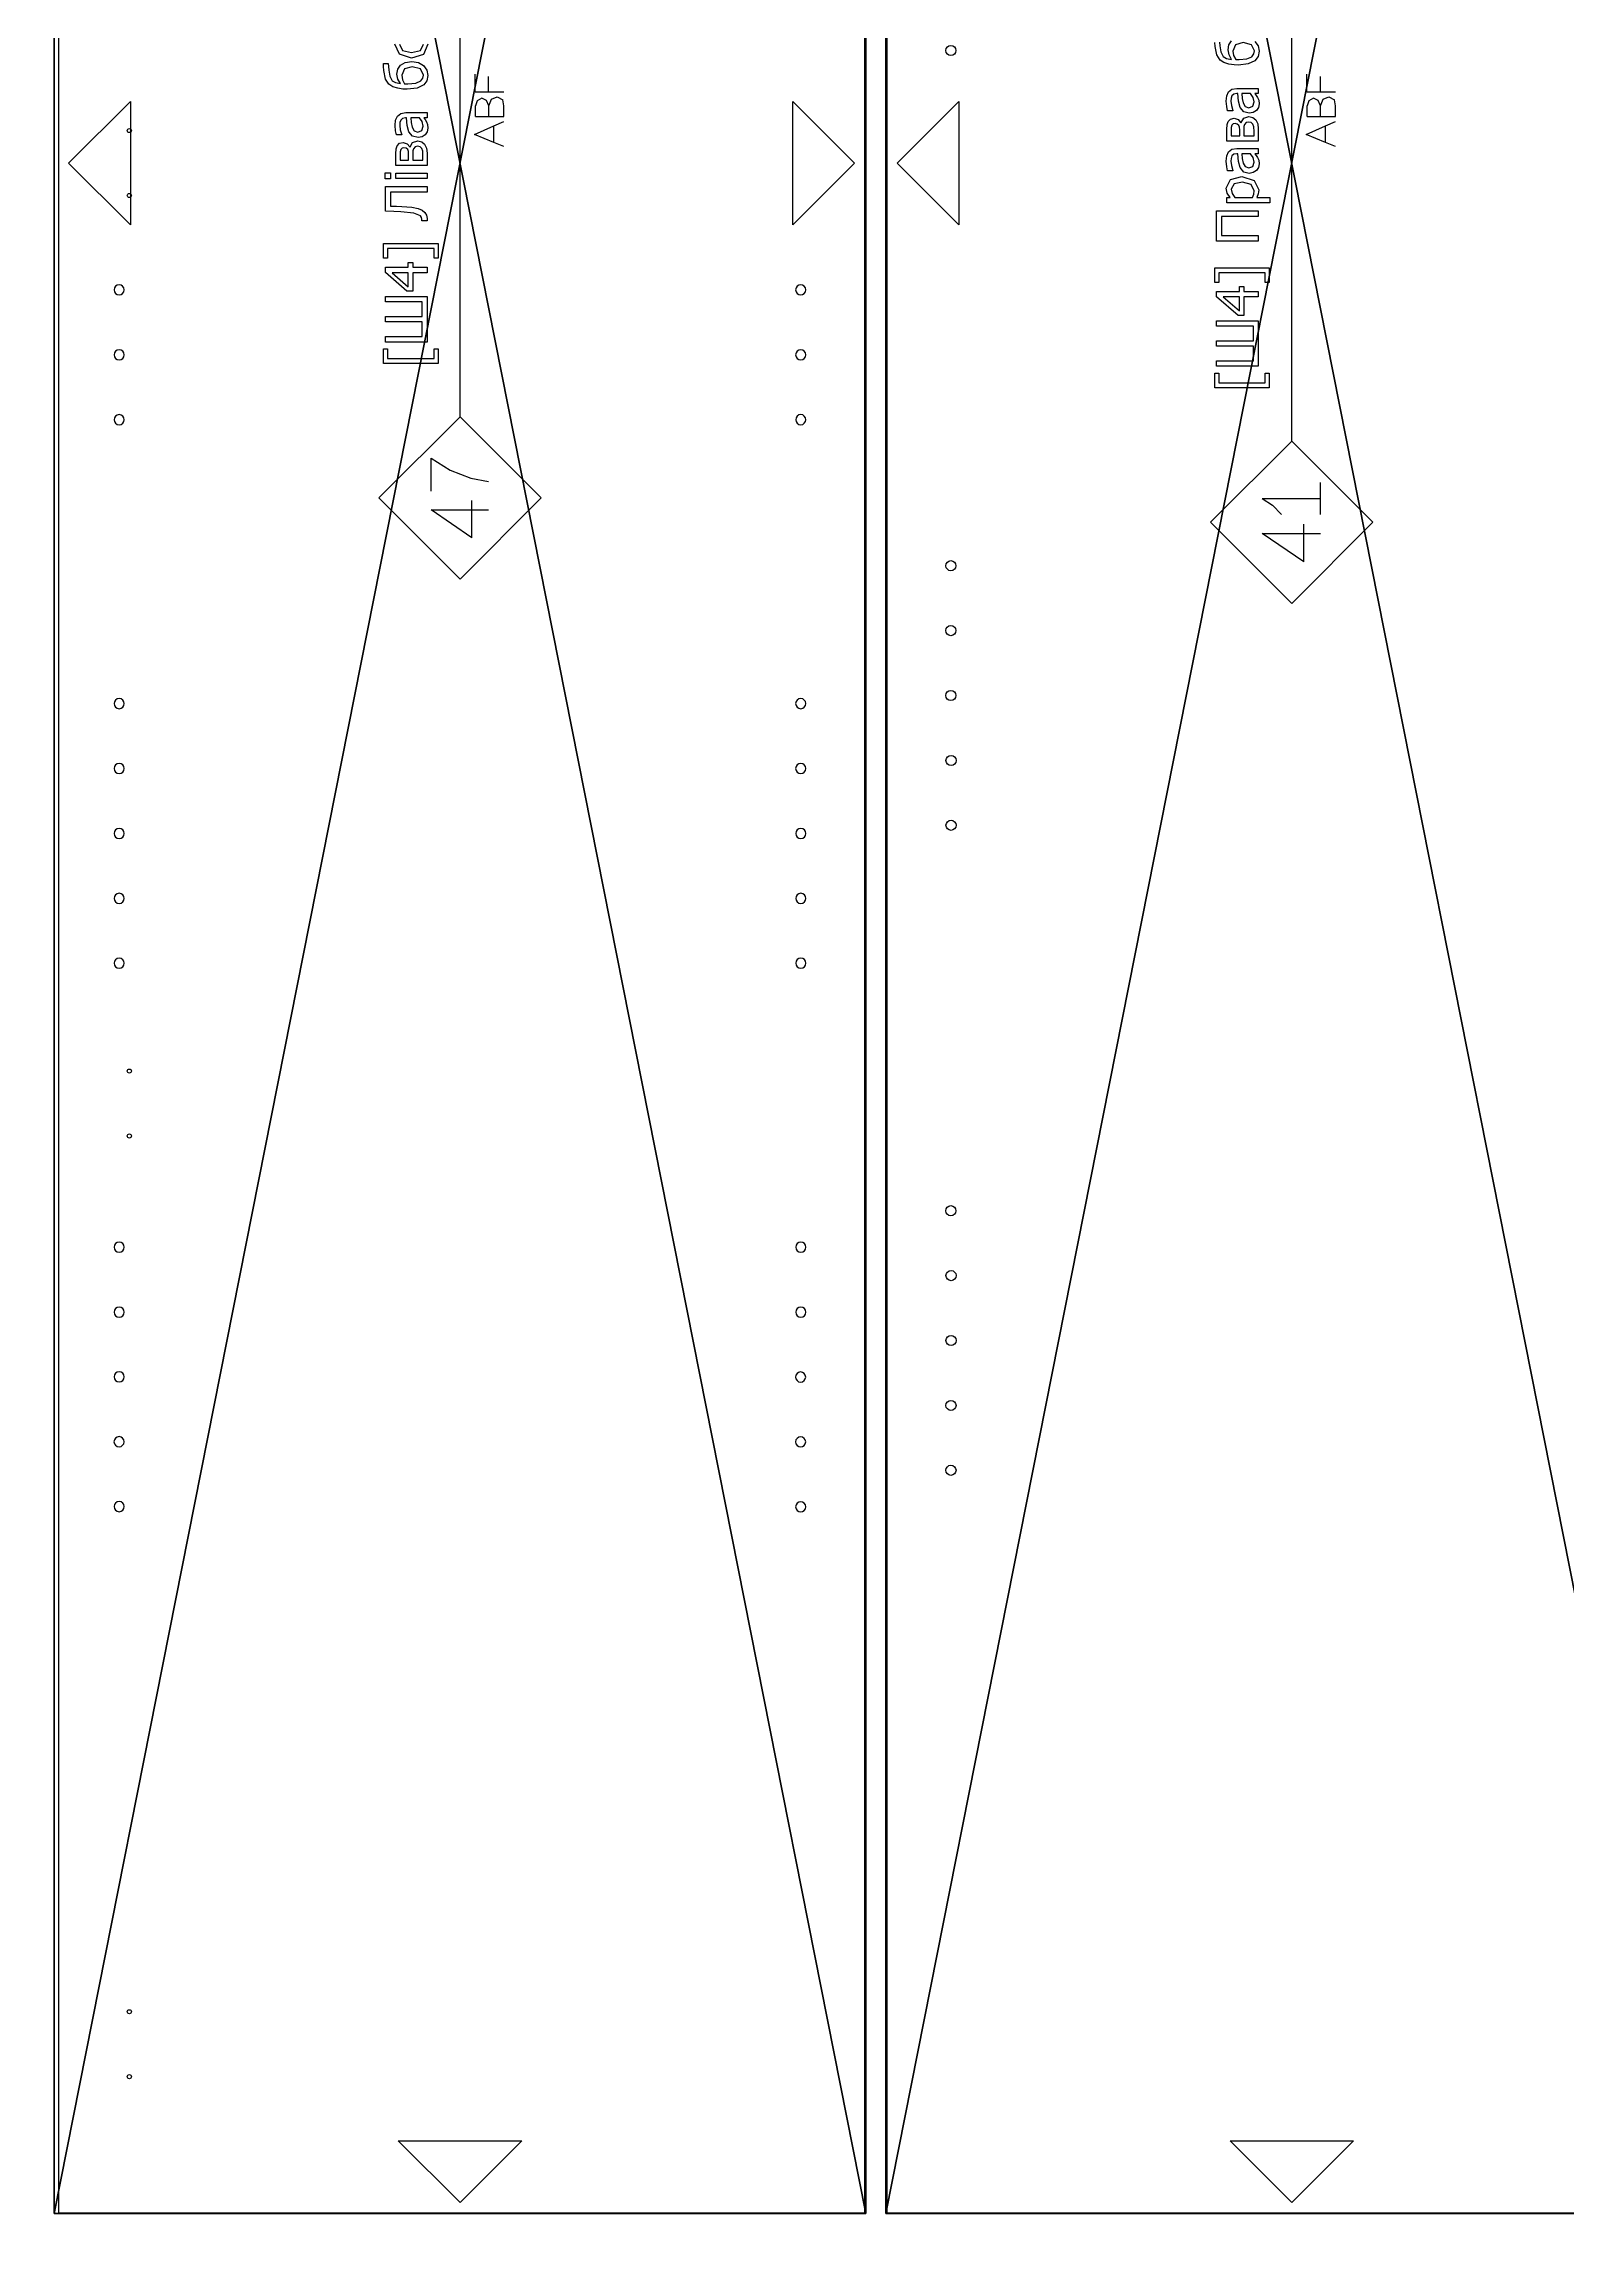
# Model space of a CAD drawing. Header units: millimetres. Extents: x -70178 to 17, y -3145 to 2055.
# Drawn here: x -19845 to -19094, y -19 to 1070 of the extents above; entities that cross this region are included whole.
import ezdxf

# ---------------------------------------------------------------- set-up
doc = ezdxf.new("R2010")
doc.units = ezdxf.units.MM
doc.header["$LTSCALE"] = 25.4
doc.layers.get('0').update_dxf_attribs({"true_color": 0xffffff})
for name, color, linetype, true_color in [('ABF_cuttingLines', 34, 'Continuous', 0xaa4400), ('ABF_D5.0_DEPTH8', 252, 'Continuous', 0x777799), ('ABF_edgeBanding', 32, 'Continuous', 0xcc6600), ('ABF_Label', 253, 'Continuous', 0x9999cc), ('DEPTH3.0-ARTICLE46331', 134, 'Continuous', 0x009987)]:
    doc.layers.add(name, color=color, linetype=linetype, true_color=true_color)

# ---------------------------------------------------------------- blocks, each defined once
blk = doc.blocks.new('Group#627')
at = {"layer": 'ABF_D5.0_DEPTH8', "color": 0, "extrusion": (1, 1.48988e-08, 2.29886e-14)}
blk.add_circle((2.5, 2.5, 0), 2.5, dxfattribs=at)
blk = doc.blocks.new('Group#638')
at = {"layer": 'ABF_D5.0_DEPTH8', "color": 0, "extrusion": (1, 1.48988e-08, 2.29886e-14)}
blk.add_circle((2.5, 2.5, 0), 2.5, dxfattribs=at)
blk = doc.blocks.new('Group#633')
at = {"layer": 'ABF_D5.0_DEPTH8', "color": 0, "extrusion": (1, 1.48988e-08, 2.29886e-14)}
blk.add_circle((2.5, 2.5, 0), 2.5, dxfattribs=at)
blk = doc.blocks.new('Group#631')
at = {"layer": 'ABF_D5.0_DEPTH8', "color": 0, "extrusion": (1, 1.48988e-08, 2.29886e-14)}
blk.add_circle((2.5, 2.5, 0), 2.5, dxfattribs=at)
blk = doc.blocks.new('Group#632')
at = {"layer": 'ABF_D5.0_DEPTH8', "color": 0, "extrusion": (1, 1.48988e-08, 2.29886e-14)}
blk.add_circle((2.5, 2.5, 0), 2.5, dxfattribs=at)
blk = doc.blocks.new('Group#596')
at = {"layer": 'ABF_D5.0_DEPTH8', "color": 0, "extrusion": (1, 1.48988e-08, 2.29886e-14)}
blk.add_circle((2.5, 2.5, 0), 2.5, dxfattribs=at)
blk = doc.blocks.new('Group#654')
at = {"layer": 'ABF_D5.0_DEPTH8', "color": 0, "extrusion": (1, 1.48988e-08, 2.29886e-14)}
blk.add_circle((2.5, 2.5, 0), 2.5, dxfattribs=at)
blk = doc.blocks.new('Group#659')
at = {"layer": 'ABF_D5.0_DEPTH8', "color": 0, "extrusion": (1, 1.48988e-08, 2.29886e-14)}
blk.add_circle((2.5, 2.5, 0), 2.5, dxfattribs=at)
blk = doc.blocks.new('Group#657')
at = {"layer": 'ABF_D5.0_DEPTH8', "color": 0, "extrusion": (1, 1.48988e-08, 2.29886e-14)}
blk.add_circle((2.5, 2.5, 0), 2.5, dxfattribs=at)
blk = doc.blocks.new('Group#664')
at = {"layer": 'ABF_D5.0_DEPTH8', "color": 0, "extrusion": (1, 1.48988e-08, 2.29886e-14)}
blk.add_circle((2.5, 2.5, 0), 2.5, dxfattribs=at)
blk = doc.blocks.new('Group#663')
at = {"layer": 'ABF_D5.0_DEPTH8', "color": 0, "extrusion": (1, 1.48988e-08, 2.29886e-14)}
blk.add_circle((2.5, 2.5, 0), 2.5, dxfattribs=at)
blk = doc.blocks.new('Group1364#1')
at = {"layer": 'ABF_Label', "color": 0}
for p, q in [((-70.36, 7.03), (-70.36, 24.09)), ((-70.36, 24.09), (-65.81, 24.09)), ((-65.81, 22.84), (-68.83, 22.84)), ((-68.83, 22.84), (-68.83, 8.29)), ((-65.81, 24.09), (-65.81, 22.84)), ((-63.63, 10.47), (-63.63, 23.51)), ((-63.63, 23.51), (-61.89, 23.51)), ((-61.89, 23.51), (-61.89, 11.97)), ((-57.36, 11.97), (-57.36, 23.51)), ((-57.36, 23.51), (-55.62, 23.51)), ((-55.62, 23.51), (-55.62, 11.97)), ((-51.08, 11.97), (-51.08, 23.51)), ((-51.08, 23.51), (-49.35, 23.51)), ((-49.35, 23.51), (-49.35, 10.47)), ((-47.68, 16.79), (-41.84, 23.51)), ((-41.91, 21.45), (-46.31, 16.35)), ((-41.91, 16.35), (-41.91, 21.45)), ((-41.84, 23.51), (-40.23, 23.51)), ((-40.23, 23.51), (-40.23, 16.35)), ((-37.38, 22.84), (-37.38, 24.09)), ((-37.38, 24.09), (-32.82, 24.09)), ((-34.36, 22.84), (-37.38, 22.84)), ((-34.36, 8.29), (-34.36, 22.84)), ((-32.82, 24.09), (-32.82, 7.03)), ((-24.44, 10.47), (-24.44, 23.51)), ((-24.44, 23.51), (-14.97, 23.51)), ((-16.71, 21.97), (-22.71, 21.97)), ((-22.71, 21.97), (-22.71, 10.47)), ((-16.71, 10.47), (-16.71, 21.97)), ((-14.97, 23.51), (-14.97, 10.47)), ((31, 19.65), (31.47, 21.21)), ((31.47, 21.21), (32.25, 22.43)), ((32.25, 22.43), (33.88, 23.46)), ((33.36, 21.44), (32.77, 20.36)), ((34.81, 22.19), (33.36, 21.44)), ((33.88, 23.46), (36.54, 24)), ((36.66, 22.5), (34.81, 22.19)), ((36.54, 24), (37.79, 24.1)), ((37.84, 22.59), (36.66, 22.5)), ((-47.68, 14.95), (-47.68, 16.79)), ((-41.91, 14.95), (-47.68, 14.95)), ((-46.31, 16.35), (-41.91, 16.35)), ((-41.91, 10.47), (-41.91, 14.95)), ((-40.23, 16.35), (-38.68, 16.35)), ((-38.68, 14.95), (-40.23, 14.95)), ((-40.23, 14.95), (-40.23, 10.47)), ((-38.68, 16.35), (-38.68, 14.95)), ((-12.46, 6.86), (-12.46, 20.25)), ((-12.46, 20.25), (-10.81, 20.25)), ((-10.81, 20.25), (-10.81, 19.23)), ((-10.81, 19.23), (-9.45, 20.15)), ((-9.57, 18.64), (-10.81, 17.84)), ((-10.81, 17.84), (-10.81, 12.3)), ((-8.22, 18.95), (-9.57, 18.64)), ((-9.45, 20.15), (-7.82, 20.52)), ((-6.49, 18.03), (-8.22, 18.95)), ((-7.82, 20.52), (-5.19, 19.19)), ((-6.66, 12.69), (-5.95, 15.43)), ((-5.95, 15.43), (-6.49, 18.03)), ((-4.25, 15.62), (-5.42, 11.72)), ((-5.19, 19.19), (-4.25, 15.62)), ((-3.23, 13.3), (-2.8, 15.03)), ((-2.8, 15.03), (-1.44, 16.17)), ((-2.43, 20.04), (-1.13, 20.33)), ((-2.43, 18.37), (-2.43, 20.04)), ((-2.33, 18.37), (-2.43, 18.37)), ((-0.79, 18.86), (-2.33, 18.37)), ((-1.1, 14.57), (-1.53, 13.41)), ((-1.44, 16.17), (0.5, 16.69)), ((-1.13, 20.33), (0.56, 20.49)), ((-0.01, 15.19), (-1.1, 14.57)), ((0.55, 19.03), (-0.79, 18.86)), ((1.44, 15.45), (-0.01, 15.19)), ((0.5, 16.69), (2.92, 16.9)), ((1.48, 18.97), (0.55, 19.03)), ((0.56, 20.49), (2.26, 20.33)), ((2.92, 15.59), (1.44, 15.45)), ((2.26, 18.7), (1.48, 18.97)), ((2.26, 20.33), (3.5, 19.76)), ((2.75, 18.15), (2.26, 18.7)), ((2.92, 17.22), (2.75, 18.15)), ((2.92, 16.9), (2.92, 17.22)), ((2.92, 12.88), (2.92, 15.59)), ((3.5, 19.76), (4.3, 18.72)), ((4.3, 18.72), (4.56, 17.16)), ((4.56, 17.16), (4.56, 10.47)), ((6.87, 10.47), (6.87, 20.25)), ((6.87, 20.25), (10.46, 20.25)), ((10.07, 18.94), (8.5, 18.94)), ((8.5, 18.94), (8.5, 16.26)), ((8.5, 16.26), (10.39, 16.26)), ((10.44, 14.98), (8.5, 14.98)), ((8.5, 14.98), (8.5, 11.78)), ((11.15, 18.91), (10.07, 18.94)), ((10.39, 16.26), (11.25, 16.31)), ((11.41, 14.94), (10.44, 14.98)), ((10.46, 20.25), (12.04, 20.18)), ((11.85, 18.71), (11.15, 18.91)), ((11.25, 16.31), (11.81, 16.55)), ((12.07, 14.76), (11.41, 14.94)), ((11.81, 16.55), (12.22, 17.03)), ((12.24, 18.32), (11.85, 18.71)), ((12.04, 20.18), (13.03, 19.85)), ((12.7, 14.22), (12.07, 14.76)), ((12.22, 17.03), (12.35, 17.74)), ((12.35, 17.74), (12.24, 18.32)), ((13.65, 16.74), (12.63, 15.88)), ((12.63, 15.88), (12.67, 15.82)), ((12.67, 15.82), (14.01, 15)), ((12.84, 13.42), (12.7, 14.22)), ((13.03, 19.85), (13.79, 19.1)), ((14.04, 18), (13.65, 16.74)), ((13.79, 19.1), (14.04, 18)), ((14.01, 15), (14.54, 13.43)), ((15.59, 13.3), (16.02, 15.03)), ((16.02, 15.03), (17.38, 16.17)), ((16.39, 20.04), (17.7, 20.33)), ((16.39, 18.37), (16.39, 20.04)), ((16.49, 18.37), (16.39, 18.37)), ((18.03, 18.86), (16.49, 18.37)), ((17.72, 14.57), (17.29, 13.41)), ((17.38, 16.17), (19.33, 16.69)), ((17.7, 20.33), (19.38, 20.49)), ((18.81, 15.19), (17.72, 14.57)), ((19.37, 19.03), (18.03, 18.86)), ((20.26, 15.45), (18.81, 15.19)), ((19.33, 16.69), (21.74, 16.9)), ((20.31, 18.97), (19.37, 19.03)), ((19.38, 20.49), (21.08, 20.33)), ((21.74, 15.59), (20.26, 15.45)), ((21.08, 18.7), (20.31, 18.97)), ((21.08, 20.33), (22.32, 19.76)), ((21.57, 18.15), (21.08, 18.7)), ((21.74, 17.22), (21.57, 18.15)), ((21.74, 16.9), (21.74, 17.22)), ((21.74, 12.88), (21.74, 15.59)), ((22.32, 19.76), (23.12, 18.72)), ((23.12, 18.72), (23.38, 17.16)), ((23.38, 17.16), (23.38, 10.47)), ((30.69, 16.69), (30.75, 18.02)), ((31.03, 13.58), (30.69, 16.69)), ((30.75, 18.02), (31, 19.65)), ((32.4, 17.01), (32.39, 16.47)), ((32.39, 16.47), (32.63, 13.99)), ((32.44, 17.53), (32.4, 17.01)), ((33.69, 18.17), (32.44, 17.53)), ((32.77, 20.36), (32.46, 18.8)), ((32.46, 18.8), (33.85, 19.59)), ((32.63, 13.99), (33.31, 12.49)), ((35.07, 18.4), (33.69, 18.17)), ((33.85, 19.59), (35.45, 19.91)), ((37.06, 17.57), (35.07, 18.4)), ((35.45, 19.91), (36.97, 19.64)), ((36.97, 19.64), (38.24, 18.8)), ((37.76, 15.18), (37.06, 17.57)), ((37.06, 12.58), (37.76, 15.18)), ((-124.9, -3.77), (-115.99, 9.2)), ((-115.99, 9.2), (-115.99, -3.77)), ((-105.04, 9.2), (-107.16, 6)), ((-105.04, 9.2), (-105.04, -9.05)), ((-65.81, 7.03), (-70.36, 7.03)), ((-68.83, 8.29), (-65.81, 8.29)), ((-65.81, 8.29), (-65.81, 7.03)), ((-49.35, 10.47), (-63.63, 10.47)), ((-61.89, 11.97), (-57.36, 11.97)), ((-55.62, 11.97), (-51.08, 11.97)), ((-40.23, 10.47), (-41.91, 10.47)), ((-37.38, 7.03), (-37.38, 8.29)), ((-37.38, 8.29), (-34.36, 8.29)), ((-32.82, 7.03), (-37.38, 7.03)), ((-22.71, 10.47), (-24.44, 10.47)), ((-14.97, 10.47), (-16.71, 10.47)), ((-10.81, 12.3), (-9.7, 11.87)), ((-9.67, 10.44), (-10.81, 10.96)), ((-10.81, 10.96), (-10.81, 6.86)), ((-9.7, 11.87), (-8.65, 11.75)), ((-8.38, 10.27), (-9.67, 10.44)), ((-8.65, 11.75), (-6.66, 12.69)), ((-5.42, 11.72), (-8.38, 10.27)), ((-2.99, 12.06), (-3.23, 13.3)), ((-2.36, 11.06), (-2.99, 12.06)), ((-1.41, 10.42), (-2.36, 11.06)), ((-1.53, 13.41), (-1.06, 12.14)), ((-0.26, 10.2), (-1.41, 10.42)), ((-1.06, 12.14), (0.33, 11.71)), ((0.88, 10.32), (-0.26, 10.2)), ((0.33, 11.71), (1.74, 12.05)), ((1.73, 10.67), (0.88, 10.32)), ((2.38, 11.09), (1.73, 10.67)), ((1.74, 12.05), (2.92, 12.88)), ((2.92, 11.51), (2.38, 11.09)), ((2.92, 10.47), (2.92, 11.51)), ((4.56, 10.47), (2.92, 10.47)), ((10.72, 10.47), (6.87, 10.47)), ((8.5, 11.78), (9.93, 11.78)), ((9.93, 11.78), (11.3, 11.85)), ((12.28, 10.63), (10.72, 10.47)), ((11.3, 11.85), (12.14, 12.13)), ((12.14, 12.13), (12.68, 12.66)), ((13.53, 11.25), (12.28, 10.63)), ((12.68, 12.66), (12.84, 13.42)), ((14.27, 12.17), (13.53, 11.25)), ((14.54, 13.43), (14.27, 12.17)), ((15.83, 12.06), (15.59, 13.3)), ((16.46, 11.06), (15.83, 12.06)), ((17.42, 10.42), (16.46, 11.06)), ((17.29, 13.41), (17.77, 12.14)), ((18.56, 10.2), (17.42, 10.42)), ((17.77, 12.14), (19.15, 11.71)), ((19.71, 10.32), (18.56, 10.2)), ((19.15, 11.71), (20.56, 12.05)), ((20.55, 10.67), (19.71, 10.32)), ((21.2, 11.09), (20.55, 10.67)), ((20.56, 12.05), (21.74, 12.88)), ((21.74, 11.51), (21.2, 11.09)), ((21.74, 10.47), (21.74, 11.51)), ((23.38, 10.47), (21.74, 10.47)), ((32.04, 11.5), (31.03, 13.58)), ((33.35, 10.51), (32.04, 11.5)), ((33.31, 12.49), (34.15, 11.81)), ((35.04, 10.2), (33.35, 10.51)), ((34.15, 11.81), (35.1, 11.62)), ((36.71, 10.54), (35.04, 10.2)), ((35.1, 11.62), (37.06, 12.58)), ((38.1, 11.57), (36.71, 10.54)), ((-107.16, 6), (-110.05, 3.2)), ((-87.06, 0), (120.08, 0)), ((-10.81, 6.86), (-12.46, 6.86)), ((-124.9, -3.77), (-115.99, -3.77)), ((-115.99, -3.77), (-113.06, -3.77)), ((-115.99, -3.77), (-115.99, -9.05)), ((6.49, -10.57), (8.95, -4.58)), ((8.95, -4.58), (11.61, -10.57)), ((14.53, -4.88), (17.96, -4.88)), ((14.53, -4.88), (14.53, -8.98)), ((19.51, -5.38), (17.96, -4.88)), ((20.29, -6.84), (19.51, -5.38)), ((19.55, -8.25), (20.29, -6.84)), ((22.27, -4.79), (22.27, -8.97)), ((22.27, -4.79), (27.81, -4.79)), ((-110.05, -9.05), (-105.04, -9.05)), ((-105.04, -9.05), (-100.01, -9.05)), ((5.21, -13.72), (6.49, -10.57)), ((6.49, -10.57), (11.61, -10.57)), ((11.61, -10.57), (13.01, -13.72)), ((14.53, -8.98), (14.53, -13.72)), ((14.53, -8.98), (17.96, -8.98)), ((14.53, -13.72), (17.96, -13.72)), ((17.96, -8.98), (19.55, -8.25)), ((17.96, -8.98), (20.04, -9.9)), ((17.96, -13.72), (19.76, -13.36)), ((20.74, -11.59), (19.76, -13.36)), ((20.04, -9.9), (20.74, -11.59)), ((22.27, -8.97), (27.09, -8.97)), ((22.27, -8.97), (22.27, -13.72))]:
    blk.add_line(p, q, dxfattribs=at)
blk.add_polyline3d([(-87.06, 0, 0), (-112.46, -25.4, 0), (-137.86, 0, 0), (-112.46, 25.4, 0), (-87.06, 0, 0)], close=True, dxfattribs=at)
blk = doc.blocks.new('Group1500#1')
at = {"layer": 'ABF_cuttingLines', "color": 0}
blk.add_polyline3d([(-691.8, 2839.6, 0), (-691.8, 818.4, 0), (-294.2, 818.4, 0), (-294.2, 2839.6, 0), (-691.8, 2839.6, 0)], close=True, dxfattribs=at)
blk = doc.blocks.new('Group1501#1')
at = {"layer": 'ABF_edgeBanding', "color": 0}
for points in [[(-686.7, 1829, 0), (-656.3, 1859.4, 0), (-656.3, 1798.6, 0), (-686.7, 1829, 0)], [(-492.2, 823.5, 0), (-522.6, 853.9, 0), (-461.7, 853.9, 0), (-492.2, 823.5, 0)]]:
    blk.add_polyline3d(points, close=True, dxfattribs=at)
blk = doc.blocks.new('_____#171')
at = {"color": 0}
for p, q in [((-692.2, 818, 18), (-692.2, 2840, 18)), ((-692.2, 818), (-692.2, 2840)), ((-692.2, 818, 18), (-692.2, 2840, 18)), ((-692.2, 818), (-692.2, 2840)), ((-292.2, 818, 18), (-692.2, 818, 18)), ((-292.2, 818), (-692.2, 818)), ((-292.2, 818, 18), (-692.2, 818, 18)), ((-692.2, 818, 18), (-692.2, 818)), ((-292.2, 818), (-692.2, 818)), ((-692.2, 818, 18), (-692.2, 818))]:
    blk.add_line(p, q, dxfattribs=at)
at = {"color": 0, "extrusion": (-0.009842, -0.999952, -9.26983e-13), "zscale": -1, "rotation": 269.9999991284582}
for name, p in [('Group#596', (-681.2, 18, -1875.4)), ('Group#627', (-678.7, 18, -1621.4)), ('Group#638', (-678.4, 18, -1589.4)), ('Group#631', (-678.1, 18, -1557.4)), ('Group#633', (-677.7, 18, -1525.4)), ('Group#632', (-677.4, 18, -1493.4)), ('Group#654', (-675.6, 18, -1303.4)), ('Group#659', (-675.2, 18, -1271.4)), ('Group#664', (-674.9, 18, -1239.4)), ('Group#657', (-674.6, 18, -1207.4)), ('Group#663', (-674.3, 18, -1175.4))]:
    blk.add_blockref(name, p, dxfattribs=at)
at = {"layer": 'ABF_cuttingLines', "color": 0}
blk.add_blockref('Group1500#1', (0, 0, 18), dxfattribs=at)
at = {"layer": 'ABF_edgeBanding', "color": 0}
blk.add_blockref('Group1501#1', (0, 0, 18), dxfattribs=at)
at = {"layer": 'ABF_Label', "color": 0, "xscale": 1.574803149606299, "yscale": 1.574803149606299, "rotation": 90}
blk.add_blockref('Group1364#1', (-492.2, 1829, 18), dxfattribs=at)
at = {"color": 7, "true_color": 0xffffff}
mesh = blk.add_polyface(dxfattribs=at)
corners = [(-292.2, 818, 18), (-692.2, 2840, 18), (-692.2, 818, 18), (-292.2, 2840, 18)]
mesh.append_faces([[corners[k] for k in face] for face in [(0, 1, 2), (1, 0, 3)]], dxfattribs={"vtx0": -1, "color": 7})
at = {"color": 0}
mesh = blk.add_polyface(dxfattribs=at)
corners = [(-292.2, 2840), (-692.2, 818), (-692.2, 2840), (-292.2, 818)]
mesh.append_faces([[corners[k] for k in face] for face in [(0, 1, 2), (1, 0, 3)]], dxfattribs={"vtx0": -1, "color": 0})
mesh = blk.add_polyface(dxfattribs=at)
corners = [(-692.2, 2840, 18), (-692.2, 818), (-692.2, 818, 18), (-692.2, 2840)]
mesh.append_faces([[corners[k] for k in face] for face in [(0, 1, 2), (1, 0, 3)]], dxfattribs={"vtx0": -1, "color": 0})
mesh = blk.add_polyface(dxfattribs=at)
corners = [(-292.2, 818, 18), (-692.2, 818), (-292.2, 818), (-692.2, 818, 18)]
mesh.append_faces([[corners[k] for k in face] for face in [(0, 1, 2), (1, 0, 3)]], dxfattribs={"vtx0": -1, "color": 0})
blk = doc.blocks.new('Group62#1')
at = {"layer": 'DEPTH3.0-ARTICLE46331', "color": 0}
for centre in [(-37, 16), (-37, -16)]:
    blk.add_circle(centre, 1, dxfattribs=at)
blk = doc.blocks.new('Group64#1')
at = {"layer": 'DEPTH3.0-ARTICLE46331', "color": 0}
for centre in [(-37, 16), (-37, -16)]:
    blk.add_circle(centre, 1, dxfattribs=at)
blk = doc.blocks.new('Group66#1')
at = {"layer": 'DEPTH3.0-ARTICLE46331', "color": 0}
for centre in [(-37, 16), (-37, -16)]:
    blk.add_circle(centre, 1, dxfattribs=at)
blk = doc.blocks.new('Group#635')
at = {"layer": 'ABF_D5.0_DEPTH8', "color": 0, "extrusion": (1, 1.48988e-08, 2.29886e-14)}
blk.add_circle((2.5, 2.5, 0), 2.5, dxfattribs=at)
blk = doc.blocks.new('Group#643')
at = {"layer": 'ABF_D5.0_DEPTH8', "color": 0, "extrusion": (1, 1.48988e-08, 2.29886e-14)}
blk.add_circle((2.5, 2.5, 0), 2.5, dxfattribs=at)
blk = doc.blocks.new('Group#642')
at = {"layer": 'ABF_D5.0_DEPTH8', "color": 0, "extrusion": (1, 1.48988e-08, 2.29886e-14)}
blk.add_circle((2.5, 2.5, 0), 2.5, dxfattribs=at)
blk = doc.blocks.new('Group#641')
at = {"layer": 'ABF_D5.0_DEPTH8', "color": 0, "extrusion": (1, 1.48988e-08, 2.29886e-14)}
blk.add_circle((2.5, 2.5, 0), 2.5, dxfattribs=at)
blk = doc.blocks.new('Group#574')
at = {"layer": 'ABF_D5.0_DEPTH8', "color": 0, "extrusion": (1, 1.48988e-08, 2.29886e-14)}
blk.add_circle((2.5, 2.5, 0), 2.5, dxfattribs=at)
blk = doc.blocks.new('Group#577')
at = {"layer": 'ABF_D5.0_DEPTH8', "color": 0, "extrusion": (1, 1.48988e-08, 2.29886e-14)}
blk.add_circle((2.5, 2.5, 0), 2.5, dxfattribs=at)
blk = doc.blocks.new('Group#586')
at = {"layer": 'ABF_D5.0_DEPTH8', "color": 0, "extrusion": (1, 1.48988e-08, 2.29886e-14)}
blk.add_circle((2.5, 2.5, 0), 2.5, dxfattribs=at)
blk = doc.blocks.new('Group#585')
at = {"layer": 'ABF_D5.0_DEPTH8', "color": 0, "extrusion": (1, 1.48988e-08, 2.29886e-14)}
blk.add_circle((2.5, 2.5, 0), 2.5, dxfattribs=at)
blk = doc.blocks.new('Group#591')
at = {"layer": 'ABF_D5.0_DEPTH8', "color": 0, "extrusion": (1, 1.48988e-08, 2.29886e-14)}
blk.add_circle((2.5, 2.5, 0), 2.5, dxfattribs=at)
blk = doc.blocks.new('Group#584')
at = {"layer": 'ABF_D5.0_DEPTH8', "color": 0, "extrusion": (1, 1.48988e-08, 2.29886e-14)}
blk.add_circle((2.5, 2.5, 0), 2.5, dxfattribs=at)
blk = doc.blocks.new('Group#587')
at = {"layer": 'ABF_D5.0_DEPTH8', "color": 0, "extrusion": (1, 1.48988e-08, 2.29886e-14)}
blk.add_circle((2.5, 2.5, 0), 2.5, dxfattribs=at)
blk = doc.blocks.new('Group#588')
at = {"layer": 'ABF_D5.0_DEPTH8', "color": 0, "extrusion": (1, 1.48988e-08, 2.29886e-14)}
blk.add_circle((2.5, 2.5, 0), 2.5, dxfattribs=at)
blk = doc.blocks.new('Group#593')
at = {"layer": 'ABF_D5.0_DEPTH8', "color": 0, "extrusion": (1, 1.48988e-08, 2.29886e-14)}
blk.add_circle((2.5, 2.5, 0), 2.5, dxfattribs=at)
blk = doc.blocks.new('Group#592')
at = {"layer": 'ABF_D5.0_DEPTH8', "color": 0, "extrusion": (1, 1.48988e-08, 2.29886e-14)}
blk.add_circle((2.5, 2.5, 0), 2.5, dxfattribs=at)
blk = doc.blocks.new('Group#589')
at = {"layer": 'ABF_D5.0_DEPTH8', "color": 0, "extrusion": (1, 1.48988e-08, 2.29886e-14)}
blk.add_circle((2.5, 2.5, 0), 2.5, dxfattribs=at)
blk = doc.blocks.new('Group#590')
at = {"layer": 'ABF_D5.0_DEPTH8', "color": 0, "extrusion": (1, 1.48988e-08, 2.29886e-14)}
blk.add_circle((2.5, 2.5, 0), 2.5, dxfattribs=at)
blk = doc.blocks.new('Group#649')
at = {"layer": 'ABF_D5.0_DEPTH8', "color": 0, "extrusion": (1, 1.48988e-08, 2.29886e-14)}
blk.add_circle((2.5, 2.5, 0), 2.5, dxfattribs=at)
blk = doc.blocks.new('Group#650')
at = {"layer": 'ABF_D5.0_DEPTH8', "color": 0, "extrusion": (1, 1.48988e-08, 2.29886e-14)}
blk.add_circle((2.5, 2.5, 0), 2.5, dxfattribs=at)
blk = doc.blocks.new('Group#646')
at = {"layer": 'ABF_D5.0_DEPTH8', "color": 0, "extrusion": (1, 1.48988e-08, 2.29886e-14)}
blk.add_circle((2.5, 2.5, 0), 2.5, dxfattribs=at)
blk = doc.blocks.new('Group#651')
at = {"layer": 'ABF_D5.0_DEPTH8', "color": 0, "extrusion": (1, 1.48988e-08, 2.29886e-14)}
blk.add_circle((2.5, 2.5, 0), 2.5, dxfattribs=at)
blk = doc.blocks.new('Group#644')
at = {"layer": 'ABF_D5.0_DEPTH8', "color": 0, "extrusion": (1, 1.48988e-08, 2.29886e-14)}
blk.add_circle((2.5, 2.5, 0), 2.5, dxfattribs=at)
blk = doc.blocks.new('Group#652')
at = {"layer": 'ABF_D5.0_DEPTH8', "color": 0, "extrusion": (1, 1.48988e-08, 2.29886e-14)}
blk.add_circle((2.5, 2.5, 0), 2.5, dxfattribs=at)
blk = doc.blocks.new('Group#645')
at = {"layer": 'ABF_D5.0_DEPTH8', "color": 0, "extrusion": (1, 1.48988e-08, 2.29886e-14)}
blk.add_circle((2.5, 2.5, 0), 2.5, dxfattribs=at)
blk = doc.blocks.new('Group#653')
at = {"layer": 'ABF_D5.0_DEPTH8', "color": 0, "extrusion": (1, 1.48988e-08, 2.29886e-14)}
blk.add_circle((2.5, 2.5, 0), 2.5, dxfattribs=at)
blk = doc.blocks.new('Group#656')
at = {"layer": 'ABF_D5.0_DEPTH8', "color": 0, "extrusion": (1, 1.48988e-08, 2.29886e-14)}
blk.add_circle((2.5, 2.5, 0), 2.5, dxfattribs=at)
blk = doc.blocks.new('Group#658')
at = {"layer": 'ABF_D5.0_DEPTH8', "color": 0, "extrusion": (1, 1.48988e-08, 2.29886e-14)}
blk.add_circle((2.5, 2.5, 0), 2.5, dxfattribs=at)
blk = doc.blocks.new('Group1382#1')
at = {"layer": 'ABF_Label', "color": 0}
for p, q in [((-62.77, 6.86), (-62.77, 23.92)), ((-62.77, 23.92), (-58.21, 23.92)), ((-58.21, 22.67), (-61.24, 22.67)), ((-61.24, 22.67), (-61.24, 8.11)), ((-58.21, 23.92), (-58.21, 22.67)), ((-56.03, 10.29), (-56.03, 23.33)), ((-56.03, 23.33), (-54.3, 23.33)), ((-54.3, 23.33), (-54.3, 11.8)), ((-49.76, 11.8), (-49.76, 23.33)), ((-49.76, 23.33), (-48.03, 23.33)), ((-48.03, 23.33), (-48.03, 11.8)), ((-43.49, 11.8), (-43.49, 23.33)), ((-43.49, 23.33), (-41.76, 23.33)), ((-41.76, 23.33), (-41.76, 10.29)), ((-40.08, 16.62), (-34.25, 23.33)), ((-34.32, 21.27), (-38.72, 16.18)), ((-34.32, 16.18), (-34.32, 21.27)), ((-34.25, 23.33), (-32.64, 23.33)), ((-32.64, 23.33), (-32.64, 16.18)), ((-29.78, 22.67), (-29.78, 23.92)), ((-29.78, 23.92), (-25.23, 23.92)), ((-26.76, 22.67), (-29.78, 22.67)), ((-26.76, 8.11), (-26.76, 22.67)), ((-25.23, 23.92), (-25.23, 6.86)), ((-15.27, 18.47), (-15.18, 20.74)), ((-15.18, 20.74), (-15.1, 23.33)), ((-15.1, 23.33), (-7.34, 23.33)), ((-13.47, 21.79), (-13.54, 19.86)), ((-9.07, 21.79), (-13.47, 21.79)), ((-9.07, 10.29), (-9.07, 21.79)), ((-7.34, 23.33), (-7.34, 10.29)), ((-4.9, 21.71), (-4.9, 23.42)), ((-4.9, 23.42), (-3.03, 23.42)), ((-3.03, 21.71), (-4.9, 21.71)), ((-3.03, 23.42), (-3.03, 21.71)), ((23.41, 19.47), (23.88, 21.03)), ((23.88, 21.03), (24.66, 22.26)), ((24.66, 22.26), (26.28, 23.29)), ((25.76, 21.27), (25.18, 20.19)), ((27.22, 22.01), (25.76, 21.27)), ((26.28, 23.29), (28.94, 23.82)), ((29.07, 22.33), (27.22, 22.01)), ((28.94, 23.82), (30.2, 23.92)), ((30.25, 22.42), (29.07, 22.33)), ((30.2, 23.92), (31.22, 24)), ((31.22, 22.48), (30.25, 22.42)), ((31.22, 24), (31.22, 22.48)), ((-40.08, 14.78), (-40.08, 16.62)), ((-34.32, 14.78), (-40.08, 14.78)), ((-38.72, 16.18), (-34.32, 16.18)), ((-34.32, 10.29), (-34.32, 14.78)), ((-32.64, 16.18), (-31.09, 16.18)), ((-31.09, 14.78), (-32.64, 14.78)), ((-32.64, 14.78), (-32.64, 10.29)), ((-31.09, 16.18), (-31.09, 14.78)), ((-16.53, 12.34), (-15.66, 14.43)), ((-15.66, 14.43), (-15.27, 18.47)), ((-13.83, 15.12), (-14.23, 13.09)), ((-13.61, 18.17), (-13.83, 15.12)), ((-13.54, 19.86), (-13.61, 18.17)), ((-4.79, 10.29), (-4.79, 20.07)), ((-4.79, 20.07), (-3.14, 20.07)), ((-3.14, 20.07), (-3.14, 10.29)), ((-0.72, 10.29), (-0.72, 20.07)), ((-0.72, 20.07), (2.87, 20.07)), ((2.47, 18.76), (0.91, 18.76)), ((0.91, 18.76), (0.91, 16.08)), ((0.91, 16.08), (2.8, 16.08)), ((2.84, 14.8), (0.91, 14.8)), ((0.91, 14.8), (0.91, 11.61)), ((3.56, 18.73), (2.47, 18.76)), ((2.8, 16.08), (3.66, 16.14)), ((3.81, 14.77), (2.84, 14.8)), ((2.87, 20.07), (4.44, 20.01)), ((4.26, 18.53), (3.56, 18.73)), ((3.66, 16.14), (4.22, 16.38)), ((4.47, 14.58), (3.81, 14.77)), ((4.22, 16.38), (4.63, 16.85)), ((4.64, 18.15), (4.26, 18.53)), ((4.44, 20.01), (5.43, 19.67)), ((5.11, 14.04), (4.47, 14.58)), ((4.63, 16.85), (4.75, 17.57)), ((4.75, 17.57), (4.64, 18.15)), ((6.06, 16.57), (5.03, 15.7)), ((5.03, 15.7), (5.08, 15.64)), ((5.08, 15.64), (6.41, 14.83)), ((5.25, 13.24), (5.11, 14.04)), ((5.43, 19.67), (6.2, 18.93)), ((6.44, 17.82), (6.06, 16.57)), ((6.2, 18.93), (6.44, 17.82)), ((6.41, 14.83), (6.95, 13.25)), ((8, 13.13), (8.43, 14.86)), ((8.43, 14.86), (9.79, 15.99)), ((8.8, 19.86), (10.1, 20.15)), ((8.8, 18.19), (8.8, 19.86)), ((8.89, 18.19), (8.8, 18.19)), ((10.44, 18.69), (8.89, 18.19)), ((10.13, 14.39), (9.7, 13.23)), ((9.79, 15.99), (11.73, 16.51)), ((10.1, 20.15), (11.78, 20.31)), ((11.22, 15.01), (10.13, 14.39)), ((11.78, 18.86), (10.44, 18.69)), ((12.66, 15.27), (11.22, 15.01)), ((11.73, 16.51), (14.15, 16.73)), ((11.78, 20.31), (13.48, 20.15)), ((12.71, 18.79), (11.78, 18.86)), ((14.15, 15.42), (12.66, 15.27)), ((13.48, 18.52), (12.71, 18.79)), ((13.48, 20.15), (14.73, 19.58)), ((13.97, 17.98), (13.48, 18.52)), ((14.15, 17.04), (13.97, 17.98)), ((14.15, 16.73), (14.15, 17.04)), ((14.15, 12.7), (14.15, 15.42)), ((14.73, 19.58), (15.52, 18.54)), ((15.52, 18.54), (15.79, 16.98)), ((15.79, 16.98), (15.79, 10.29)), ((23.1, 16.51), (23.16, 17.85)), ((23.44, 13.41), (23.1, 16.51)), ((23.16, 17.85), (23.41, 19.47)), ((24.81, 16.84), (24.79, 16.29)), ((24.79, 16.29), (25.04, 13.81)), ((24.84, 17.36), (24.81, 16.84)), ((26.1, 17.99), (24.84, 17.36)), ((25.18, 20.19), (24.87, 18.63)), ((24.87, 18.63), (26.26, 19.41)), ((27.47, 18.23), (26.1, 17.99)), ((26.26, 19.41), (27.86, 19.73)), ((29.47, 17.39), (27.47, 18.23)), ((27.86, 19.73), (29.37, 19.47)), ((29.37, 19.47), (30.64, 18.63)), ((30.17, 15), (29.47, 17.39)), ((29.47, 12.4), (30.17, 15)), ((30.64, 18.63), (31.53, 17.16)), ((31.84, 15.1), (31.48, 13.01)), ((31.53, 17.16), (31.84, 15.1)), ((32.88, 15.18), (34.08, 18.99)), ((34.04, 11.41), (32.88, 15.18)), ((34.08, 18.99), (37.25, 20.35)), ((35.27, 18), (34.57, 15.18)), ((34.57, 15.18), (35.27, 12.39)), ((37.25, 18.93), (35.27, 18)), ((-117.31, -3.71), (-108.54, 9.06)), ((-108.54, 9.06), (-108.54, -3.71)), ((-102.68, 9.06), (-92.42, 9.06)), ((-92.42, 9.06), (-96.2, 3.11)), ((-61.24, 8.11), (-58.21, 8.11)), ((-58.21, 8.11), (-58.21, 6.86)), ((-41.76, 10.29), (-56.03, 10.29)), ((-54.3, 11.8), (-49.76, 11.8)), ((-48.03, 11.8), (-43.49, 11.8)), ((-32.64, 10.29), (-34.32, 10.29)), ((-29.78, 6.86), (-29.78, 8.11)), ((-29.78, 8.11), (-26.76, 8.11)), ((-18.04, 10.29), (-18.04, 11.97)), ((-18.04, 11.97), (-17.92, 11.97)), ((-17.74, 10.28), (-18.04, 10.29)), ((-17.92, 11.97), (-17.77, 11.96)), ((-17.77, 11.96), (-17.58, 11.95)), ((-17.37, 10.27), (-17.74, 10.28)), ((-17.58, 11.95), (-17, 12.04)), ((-16.33, 10.44), (-17.37, 10.27)), ((-17, 12.04), (-16.53, 12.34)), ((-15.48, 10.98), (-16.33, 10.44)), ((-14.78, 11.81), (-15.48, 10.98)), ((-14.23, 13.09), (-14.78, 11.81)), ((-7.34, 10.29), (-9.07, 10.29)), ((-3.14, 10.29), (-4.79, 10.29)), ((3.12, 10.29), (-0.72, 10.29)), ((0.91, 11.61), (2.33, 11.61)), ((2.33, 11.61), (3.71, 11.68)), ((4.69, 10.45), (3.12, 10.29)), ((3.71, 11.68), (4.55, 11.96)), ((4.55, 11.96), (5.08, 12.48)), ((5.93, 11.08), (4.69, 10.45)), ((5.08, 12.48), (5.25, 13.24)), ((6.68, 11.99), (5.93, 11.08)), ((6.95, 13.25), (6.68, 11.99)), ((8.24, 11.88), (8, 13.13)), ((8.87, 10.89), (8.24, 11.88)), ((9.82, 10.25), (8.87, 10.89)), ((9.7, 13.23), (10.17, 11.96)), ((10.97, 10.02), (9.82, 10.25)), ((10.17, 11.96), (11.56, 11.54)), ((12.11, 10.14), (10.97, 10.02)), ((11.56, 11.54), (12.97, 11.87)), ((12.96, 10.49), (12.11, 10.14)), ((13.61, 10.92), (12.96, 10.49)), ((12.97, 11.87), (14.15, 12.7)), ((14.15, 11.33), (13.61, 10.92)), ((14.15, 10.29), (14.15, 11.33)), ((15.79, 10.29), (14.15, 10.29)), ((24.45, 11.32), (23.44, 13.41)), ((25.76, 10.34), (24.45, 11.32)), ((25.04, 13.81), (25.72, 12.31)), ((25.72, 12.31), (26.55, 11.64)), ((27.45, 10.02), (25.76, 10.34)), ((26.55, 11.64), (27.51, 11.45)), ((29.11, 10.37), (27.45, 10.02)), ((27.51, 11.45), (29.47, 12.4)), ((30.51, 11.39), (29.11, 10.37)), ((31.48, 13.01), (30.51, 11.39)), ((37.25, 10.02), (34.04, 11.41)), ((35.27, 12.39), (37.25, 11.44)), ((-96.2, 3.11), (-98.68, -3.38)), ((-79.46, 0), (112.48, 0)), ((-58.21, 6.86), (-62.77, 6.86)), ((-25.23, 6.86), (-29.78, 6.86)), ((-117.31, -3.71), (-108.54, -3.71)), ((-108.54, -3.71), (-105.65, -3.71)), ((-108.54, -3.71), (-108.54, -8.91)), ((-98.68, -3.38), (-99.67, -8.91)), ((6.49, -10.57), (8.95, -4.58)), ((8.95, -4.58), (11.61, -10.57)), ((14.53, -4.88), (17.96, -4.88)), ((14.53, -4.88), (14.53, -8.98)), ((19.51, -5.38), (17.96, -4.88)), ((20.29, -6.84), (19.51, -5.38)), ((19.55, -8.25), (20.29, -6.84)), ((22.27, -4.79), (22.27, -8.97)), ((22.27, -4.79), (27.81, -4.79)), ((5.21, -13.72), (6.49, -10.57)), ((6.49, -10.57), (11.61, -10.57)), ((11.61, -10.57), (13.01, -13.72)), ((14.53, -8.98), (14.53, -13.72)), ((14.53, -8.98), (17.96, -8.98)), ((14.53, -13.72), (17.96, -13.72)), ((17.96, -8.98), (19.55, -8.25)), ((17.96, -8.98), (20.04, -9.9)), ((17.96, -13.72), (19.76, -13.36)), ((20.74, -11.59), (19.76, -13.36)), ((20.04, -9.9), (20.74, -11.59)), ((22.27, -8.97), (27.09, -8.97)), ((22.27, -8.97), (22.27, -13.72))]:
    blk.add_line(p, q, dxfattribs=at)
blk.add_polyline3d([(-79.46, 0, 0), (-104.86, -25.4, 0), (-130.26, 0, 0), (-104.86, 25.4, 0), (-79.46, 0, 0)], close=True, dxfattribs=at)
blk = doc.blocks.new('Group1502#1')
at = {"layer": 'ABF_cuttingLines', "color": 0}
blk.add_polyline3d([(294.2, 2839.6, 0), (294.2, 818.4, 0), (691.8, 818.4, 0), (691.8, 2839.6, 0), (294.2, 2839.6, 0)], close=True, dxfattribs=at)
blk = doc.blocks.new('Group1503#1')
at = {"layer": 'ABF_edgeBanding', "color": 0}
for points in [[(299.2, 1829, 0), (329.7, 1859.4, 0), (329.7, 1798.6, 0), (299.2, 1829, 0)], [(686.7, 1829, 0), (656.3, 1798.6, 0), (656.3, 1859.4, 0), (686.7, 1829, 0)], [(492.2, 823.5, 0), (461.7, 853.9, 0), (522.6, 853.9, 0), (492.2, 823.5, 0)]]:
    blk.add_polyline3d(points, close=True, dxfattribs=at)
blk = doc.blocks.new('_____#172')
at = {"color": 0}
for p, q in [((292.2, 2840), (292.2, 818)), ((292.2, 2840, 18), (292.2, 818, 18)), ((292.2, 2840), (292.2, 818)), ((292.2, 2840, 18), (292.2, 818, 18)), ((692.2, 818), (692.2, 2840)), ((692.2, 818, 18), (692.2, 2840, 18)), ((692.2, 818), (692.2, 2840)), ((692.2, 818, 18), (692.2, 2840, 18)), ((292.2, 818), (692.2, 818)), ((292.2, 818, 18), (692.2, 818, 18)), ((292.2, 818), (292.2, 818, 18)), ((292.2, 818), (692.2, 818)), ((292.2, 818, 18), (692.2, 818, 18)), ((292.2, 818), (292.2, 818, 18)), ((692.2, 818), (692.2, 818, 18)), ((692.2, 818), (692.2, 818, 18))]:
    blk.add_line(p, q, dxfattribs=at)
at = {"color": 0, "rotation": 180}
for name, p in [('Group62#1', (292.2, 1829, 18)), ('Group64#1', (292.2, 1365.3, 18))]:
    blk.add_blockref(name, p, dxfattribs=at)
at = {"color": 0, "extrusion": (-0.009842, 0.999952, 9.26081e-13), "rotation": 269.9999991284582}
for name, p in [('Group#635', (-680, 18, 1757.4)), ('Group#643', (-344, 18, 1760.7)), ('Group#642', (-343.7, 18, 1728.7)), ('Group#574', (-679.7, 18, 1725.4)), ('Group#641', (-679.4, 18, 1693.4)), ('Group#577', (-343.4, 18, 1696.7)), ('Group#585', (-678, 18, 1553.4)), ('Group#587', (-342, 18, 1556.7)), ('Group#586', (-677.7, 18, 1521.4)), ('Group#588', (-341.7, 18, 1524.7)), ('Group#591', (-677.4, 18, 1489.4)), ('Group#584', (-341.4, 18, 1492.7)), ('Group#593', (-341.1, 18, 1460.7)), ('Group#589', (-677.1, 18, 1457.4)), ('Group#592', (-676.8, 18, 1425.4)), ('Group#590', (-340.8, 18, 1428.7)), ('Group#650', (-675.4, 18, 1285.4)), ('Group#644', (-339.4, 18, 1288.7)), ('Group#649', (-675.1, 18, 1253.4)), ('Group#652', (-339.1, 18, 1256.7)), ('Group#646', (-674.7, 18, 1221.4)), ('Group#651', (-338.8, 18, 1224.8)), ('Group#645', (-338.4, 18, 1192.8)), ('Group#656', (-674.4, 18, 1189.4)), ('Group#653', (-674.1, 18, 1157.4)), ('Group#658', (-338.1, 18, 1160.8))]:
    blk.add_blockref(name, p, dxfattribs=at)
at = {"color": 0}
ref = blk.add_blockref('Group66#1', (292.2, 901.5, 18), dxfattribs=dict(at, rotation=180))
ref.add_attrib('Skp_GroupInstanceName', '_ABF_hingeMountingPlate', (0, 0), dxfattribs={"height": 1})
at = {"layer": 'ABF_cuttingLines', "color": 0}
blk.add_blockref('Group1502#1', (0, 0, 18), dxfattribs=at)
at = {"layer": 'ABF_edgeBanding', "color": 0}
blk.add_blockref('Group1503#1', (0, 0, 18), dxfattribs=at)
at = {"layer": 'ABF_Label', "color": 0, "xscale": 1.574803149606299, "yscale": 1.574803149606299, "rotation": 90}
blk.add_blockref('Group1382#1', (492.2, 1829, 18), dxfattribs=at)
at = {"color": 0}
mesh = blk.add_polyface(dxfattribs=at)
corners = [(692.2, 2840), (292.2, 818), (292.2, 2840), (692.2, 818)]
mesh.append_faces([[corners[k] for k in face] for face in [(0, 1, 2), (1, 0, 3)]], dxfattribs={"vtx0": -1, "color": 0})
at = {"color": 7, "true_color": 0xffffff}
mesh = blk.add_polyface(dxfattribs=at)
corners = [(692.2, 818, 18), (292.2, 2840, 18), (292.2, 818, 18), (692.2, 2840, 18)]
mesh.append_faces([[corners[k] for k in face] for face in [(0, 1, 2), (1, 0, 3)]], dxfattribs={"vtx0": -1, "color": 7})
at = {"color": 0}
mesh = blk.add_polyface(dxfattribs=at)
corners = [(292.2, 818, 18), (292.2, 2840), (292.2, 818), (292.2, 2840, 18)]
mesh.append_faces([[corners[k] for k in face] for face in [(0, 1, 2), (1, 0, 3)]], dxfattribs={"vtx0": -1, "color": 0})
mesh = blk.add_polyface(dxfattribs=at)
corners = [(692.2, 2840), (692.2, 818, 18), (692.2, 818), (692.2, 2840, 18)]
mesh.append_faces([[corners[k] for k in face] for face in [(0, 1, 2), (1, 0, 3)]], dxfattribs={"vtx0": -1, "color": 0})
mesh = blk.add_polyface(dxfattribs=at)
corners = [(692.2, 818, 18), (292.2, 818), (692.2, 818), (292.2, 818, 18)]
mesh.append_faces([[corners[k] for k in face] for face in [(0, 1, 2), (1, 0, 3)]], dxfattribs={"vtx0": -1, "color": 0})
blk = doc.blocks.new('_48501___EGGER_W_1000_ST9___2800207018__THICKNESS_18')
at = {"color": 0}
for name, p in [('_____#172', (-20132.2, -818)), ('_____#171', (-18737.8, -818))]:
    blk.add_blockref(name, p, dxfattribs=at)

msp = doc.modelspace()

# ---------------------------------------------------------------- block references
at = {"color": 0}
msp.add_blockref('_48501___EGGER_W_1000_ST9___2800207018__THICKNESS_18', (0, 0), dxfattribs=at)

doc.saveas('drawing.dxf')
